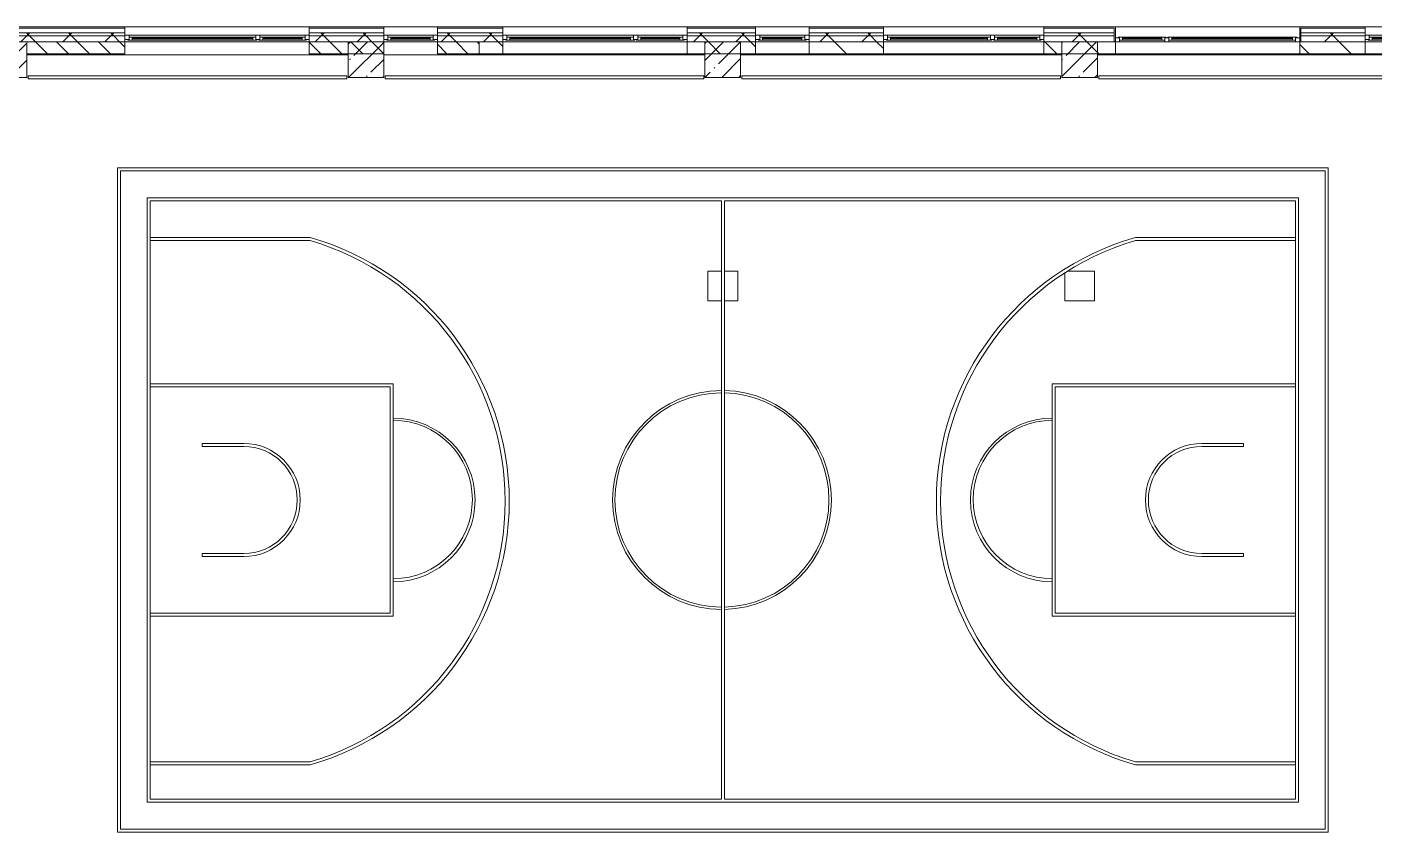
# Model space of a CAD drawing. Header units: millimetres. Extents: x -3456 to 185767, y -8553 to 29000.
# Drawn here: x 101517 to 124167, y 13824 to 27350 of the extents above; entities that cross this region are included whole.
import ezdxf

# ---------------------------------------------------------------- set-up
doc = ezdxf.new("R2010")
doc.units = ezdxf.units.MM
doc.linetypes.add('200_ШТРИХ__ш1_п0_6_', pattern=[800, 500, -300])
for name, color, linetype, lineweight in [('A-DETL-MBND-1', 7, '200_ШТРИХ__ш1_п0_6_', 9), ('A-GLAZ-2', 7, 'Continuous', 5), ('A-WALL', 7, 'Continuous', 9), ('A-WALL-3', 7, 'Continuous', 5), ('I-WALL-3', 7, 'Continuous', 5), ('S-COLS-2', 7, 'Continuous', 5)]:
    doc.layers.add(name, color=color, linetype=linetype, lineweight=lineweight)
doc.layers.add('A-FLOR-2', color=7, linetype='Continuous', lineweight=5, true_color=0xaaaaaa)
pattern_1 = [(45, (58756.86, 0), (-285.1231, 285.1231), []), (45, (59042, 0), (-285.1231, 285.1231), [504.031, -100.806, 16.764, -84.042])]
pattern_2 = [(45, (58756.86, 0), (-353.5534, 353.5534), []), (135, (58756.86, 0), (-353.5534, -353.5534), [])]

# ---------------------------------------------------------------- blocks, each defined once
blk = doc.blocks.new('BSC_Колонна _Прямоугольная - 600х600-V101-2_6_1_птичка')
at = {"layer": 'S-COLS-2'}
h = blk.add_hatch(dxfattribs=at)
h.set_pattern_fill('FP_136', color=256, style=0, pattern_type=2)
h.set_pattern_definition([(45, (-42460, -26800), (-285.123, 285.123), []), (45, (-42174.88, -26800), (-285.123, 285.123), [504.031, -100.806, 16.764, -84.042])])
h.paths.add_polyline_path([(-300, -300), (300, -300), (300, 300), (-300, 300)])
for p, q in [((300, 300), (-300, 300)), ((-300, 300), (-300, -300)), ((300, -300), (300, 300)), ((-300, -300), (300, -300))]:
    blk.add_line(p, q, dxfattribs=at)
blk = doc.blocks.new('120_Окно_СКБ_2Ст - 120_Окно_СКБ_2Ст 2700х2500 _мал створка справа_ 2-23206922-2_6_1_птичка')
at = {"layer": 'A-GLAZ-2'}
for p, q in [((-1350, -75), (-1350, -5)), ((-1350, -5), (-1280, -5)), ((1350, -5), (-1350, -5)), ((-1280, -75), (-1350, -75)), ((-1350, -75), (-1300, -75)), ((-1280, -75), (-1300, -75)), ((-1300, -75), (-1300, -85)), ((-1300, -85), (470, -85)), ((470, -85), (-1300, -85)), ((-1280, -5), (-1280, -75)), ((450, -35), (-1280, -35)), ((-1280, -35), (-1280, -75)), ((-1230, -85), (-1230, -35)), ((-1230, -55), (400, -55)), ((400, -65), (-1230, -65)), ((400, -85), (400, -35)), ((450, -75), (450, -5)), ((450, -5), (520, -5)), ((450, -75), (450, -35)), ((520, -75), (450, -75)), ((470, -75), (450, -75)), ((470, -75), (500, -75)), ((470, -85), (470, -75)), ((520, -75), (500, -75)), ((500, -75), (500, -85)), ((500, -85), (1300, -85)), ((1300, -85), (500, -85)), ((520, -5), (520, -75)), ((1280, -35), (520, -35)), ((520, -35), (520, -75)), ((570, -85), (570, -35)), ((570, -55), (1230, -55)), ((1230, -65), (570, -65)), ((1230, -85), (1230, -35)), ((1280, -75), (1280, -5)), ((1280, -5), (1350, -5)), ((1280, -75), (1280, -35)), ((1350, -75), (1280, -75)), ((1300, -75), (1280, -75)), ((1300, -75), (1350, -75)), ((1300, -85), (1300, -75)), ((1350, -5), (1350, -75))]:
    blk.add_line(p, q, dxfattribs=at)
blk = doc.blocks.new('120_Окно_СКБ_2Ст - 120_Окно_СКБ_2Ст 3100х2500 _мал_створка слева_ 2-19089248-2_6_1_птичка')
at = {"layer": 'A-GLAZ-2'}
for p, q in [((-1550, -75), (-1550, -5)), ((-1550, -5), (-1480, -5)), ((1550, -5), (-1550, -5)), ((-1480, -75), (-1550, -75)), ((-1550, -75), (-1500, -75)), ((-1480, -75), (-1500, -75)), ((-1500, -75), (-1500, -85)), ((-1500, -85), (670, -85)), ((670, -85), (-1500, -85)), ((-1480, -5), (-1480, -75)), ((650, -35), (-1480, -35)), ((-1480, -35), (-1480, -75)), ((-1430, -85), (-1430, -35)), ((-1430, -55), (600, -55)), ((600, -65), (-1430, -65)), ((600, -85), (600, -35)), ((650, -75), (650, -5)), ((650, -5), (720, -5)), ((650, -75), (650, -35)), ((720, -75), (650, -75)), ((670, -75), (650, -75)), ((670, -75), (700, -75)), ((670, -85), (670, -75)), ((720, -75), (700, -75)), ((700, -75), (700, -85)), ((700, -85), (1500, -85)), ((1500, -85), (700, -85)), ((720, -5), (720, -75)), ((1480, -35), (720, -35)), ((720, -35), (720, -75)), ((770, -85), (770, -35)), ((770, -55), (1430, -55)), ((1430, -65), (770, -65)), ((1430, -85), (1430, -35)), ((1480, -75), (1480, -5)), ((1480, -5), (1550, -5)), ((1480, -75), (1480, -35)), ((1550, -75), (1480, -75)), ((1500, -75), (1480, -75)), ((1500, -75), (1550, -75)), ((1500, -85), (1500, -75)), ((1550, -5), (1550, -75))]:
    blk.add_line(p, q, dxfattribs=at)
blk = doc.blocks.new('120_Окно_СКБ_1Ст - 120_Окно_СКБ_1Ст 900х2500_h_-19906774-2_6_1_птичка')
at = {"layer": 'A-GLAZ-2'}
for p, q in [((-450, -75), (-450, -5)), ((-450, -5), (-380, -5)), ((450, -5), (-450, -5)), ((-380, -75), (-450, -75)), ((-450, -75), (-400, -75)), ((-380, -75), (-400, -75)), ((-400, -75), (-400, -85)), ((-400, -85), (400, -85)), ((400, -85), (-400, -85)), ((-380, -5), (-380, -75)), ((380, -35), (-380, -35)), ((-380, -35), (-380, -75)), ((-330, -85), (-330, -35)), ((-330, -55), (330, -55)), ((330, -65), (-330, -65)), ((330, -85), (330, -35)), ((380, -75), (380, -5)), ((380, -5), (450, -5)), ((380, -75), (380, -35)), ((450, -75), (380, -75)), ((400, -75), (380, -75)), ((400, -75), (450, -75)), ((400, -85), (400, -75)), ((450, -5), (450, -75))]:
    blk.add_line(p, q, dxfattribs=at)
blk = doc.blocks.new('120_Окно_СКБ_2Ст - 120_Окно_СКБ_2Ст 3100х2500 _мал_створка слева_-22274797-2_6_1_птичка')
at = {"layer": 'A-GLAZ-2'}
for p, q in [((-1550, 45), (-1550, 115)), ((-1550, 115), (-1480, 115)), ((1550, 115), (-1550, 115)), ((-1480, 45), (-1550, 45)), ((-1550, 45), (-1500, 45)), ((-1480, 45), (-1500, 45)), ((-1500, 45), (-1500, 35)), ((-1500, 35), (670, 35)), ((670, 35), (-1500, 35)), ((-1480, 115), (-1480, 45)), ((650, 85), (-1480, 85)), ((-1480, 85), (-1480, 45)), ((-1430, 35), (-1430, 85)), ((-1430, 65), (600, 65)), ((600, 55), (-1430, 55)), ((600, 35), (600, 85)), ((650, 45), (650, 115)), ((650, 115), (720, 115)), ((650, 45), (650, 85)), ((720, 45), (650, 45)), ((670, 45), (650, 45)), ((670, 45), (700, 45)), ((670, 35), (670, 45)), ((720, 45), (700, 45)), ((700, 45), (700, 35)), ((700, 35), (1500, 35)), ((1500, 35), (700, 35)), ((720, 115), (720, 45)), ((1480, 85), (720, 85)), ((720, 85), (720, 45)), ((770, 35), (770, 85)), ((770, 65), (1430, 65)), ((1430, 55), (770, 55)), ((1430, 35), (1430, 85)), ((1480, 45), (1480, 115)), ((1480, 115), (1550, 115)), ((1480, 45), (1480, 85)), ((1550, 45), (1480, 45)), ((1500, 45), (1480, 45)), ((1500, 45), (1550, 45)), ((1500, 35), (1500, 45)), ((1550, 115), (1550, 45))]:
    blk.add_line(p, q, dxfattribs=at)
blk = doc.blocks.new('BSC_Колонна _Прямоугольная - 500х500-33455413-2_6_1_птичка')
at = {"layer": 'A-DETL-MBND-1'}
for p, q in [((-250, 250), (-23, 250)), ((-250, -250), (-250, 250)), ((27, 250), (250, 250)), ((250, 250), (250, -250)), ((-23, -250), (-250, -250)), ((250, -250), (27, -250))]:
    blk.add_line(p, q, dxfattribs=at)
blk = doc.blocks.new('BSC_Колонна _Прямоугольная - 500х500-V183-2_6_1_птичка')
at = {"layer": 'A-DETL-MBND-1'}
for p, q in [((-198, 250), (250, 250)), ((250, 250), (250, -250)), ((-250, -250), (-250, 216)), ((250, -250), (-250, -250))]:
    blk.add_line(p, q, dxfattribs=at)

msp = doc.modelspace()

# ---------------------------------------------------------------- hatches: boundary and pattern name
at = {"layer": 'A-WALL-3'}
h = msp.add_hatch(dxfattribs=at)
h.set_pattern_fill('FP_120', color=256, style=0, pattern_type=2)
h.set_pattern_definition(pattern_2)
h.paths.add_polyline_path([(150363.5, 27200), (151916.9, 27200), (151916.9, 27250), (139106.9, 27250), (139106.9, 27200), (148508.4, 27200)])
h.paths.add_polyline_path([(135523.4, 27200), (136606.9, 27200), (136606.9, 27250), (135096.9, 27250), (135096.9, 27200)])
h.paths.add_polyline_path([(132740.9, 27200), (132996.9, 27200), (132996.9, 27250), (127616.9, 27250), (127616.9, 27200), (131813.4, 27200)])
h.paths.add_polyline_path([(119512.1, 27200), (119796.9, 27200), (119796.9, 27250), (118616.9, 27250), (118616.9, 27200), (118828.3, 27200)])
h.paths.add_polyline_path([(126712.1, 27200), (126716.9, 27200), (126712.1, 27250), (124916.9, 27250), (124916.9, 27200), (126248.3, 27200)])
h.paths.add_polyline_path([(123712.1, 27200), (124016.9, 27200), (124016.9, 27250), (122936.9, 27250), (122936.9, 27200), (123465.8, 27200)])
h.paths.add_polyline_path([(115582, 27200), (115916.9, 27200), (115916.9, 27250), (114666.7, 27250), (114666.7, 27200), (115118.3, 27200)])
h.paths.add_polyline_path([(113263.3, 27200), (113766.7, 27200), (113766.7, 27250), (112617, 27250), (112617, 27200)])
h.paths.add_polyline_path([(108625.7, 27200), (109517, 27200), (109517, 27250), (108417.1, 27250), (108417.1, 27200)])
h.paths.add_polyline_path([(106770.7, 27200), (107517.1, 27200), (107517.1, 27250), (106263.9, 27250), (106263.9, 27200)])
h.paths.add_polyline_path([(103163.9, 27200), (103163.9, 27250), (100766.9, 27250), (100766.9, 27200), (102133.2, 27200)])
h = msp.add_hatch(dxfattribs=at)
h.set_pattern_fill('FP_120', color=256, style=0, pattern_type=2)
h.set_pattern_definition(pattern_2)
h.paths.add_polyline_path([(150363.5, 27100), (151816.9, 27100), (151816.9, 27200), (139106.9, 27200), (139106.9, 27100), (148508.4, 27100)])
h.paths.add_polyline_path([(131813.4, 27100), (132996.9, 27100), (132996.9, 27200), (127616.9, 27200), (127616.9, 27100), (129958.3, 27100)])
h.paths.add_polyline_path([(125516.9, 27100), (126716.9, 27100), (126712.1, 27200), (124916.9, 27200), (124916.9, 27100), (125320.8, 27100)])
h.paths.add_polyline_path([(135523.4, 27100), (136606.9, 27100), (136606.9, 27200), (135096.9, 27200), (135096.9, 27100), (135506.9, 27100)])
h.paths.add_polyline_path([(113263.3, 27100), (113766.7, 27100), (113766.7, 27200), (112617, 27200), (112617, 27100)])
h.paths.add_polyline_path([(123465.8, 27100), (124016.9, 27100), (124016.9, 27200), (122936.9, 27200), (122936.9, 27100)])
h.paths.add_polyline_path([(115916.9, 27100), (115916.9, 27200), (114666.7, 27200), (114666.7, 27100), (115582, 27100)])
h.paths.add_polyline_path([(118828.3, 27100), (119796.9, 27100), (119796.9, 27200), (118616.9, 27200), (118616.9, 27100)])
h.paths.add_polyline_path([(108625.7, 27100), (109517, 27100), (109517, 27200), (108417.1, 27200), (108417.1, 27100)])
h.paths.add_polyline_path([(106770.7, 27100), (107517.1, 27100), (107517.1, 27200), (106263.9, 27200), (106263.9, 27100)])
h.paths.add_polyline_path([(100816.9, 27100), (103163.9, 27100), (103163.9, 27200), (100816.9, 27200)])
h = msp.add_hatch(dxfattribs=at)
h.set_pattern_fill('FP_130', color=256, style=0, pattern_type=2)
h.set_pattern_definition([(135, (58756.86, 0), (-176.7767, -176.7767), [])])
h.paths.add_polyline_path([(108625.7, 26900), (109121.7, 26900), (109121.7, 27100), (108417.1, 27100), (108417.1, 26900)])
h.paths.add_polyline_path([(103163.9, 26900), (103163.9, 27100), (101516.9, 27100), (101516.9, 26900), (102133.2, 26900)])
h.paths.add_polyline_path([(106263.9, 26900), (107517.1, 26900), (107517.1, 27100), (106263.9, 27100)])
at = {"layer": 'I-WALL-3'}
h = msp.add_hatch(dxfattribs=at)
h.set_pattern_fill('FP_131', color=256, style=0, pattern_type=2)
h.set_pattern_definition([(135, (58756.86, 0), (-353.5534, -353.5534), [])])
h.paths.add_polyline_path([(142956.9, 26900), (142956.9, 27100), (139906.9, 27100), (139906.9, 26900), (142943.4, 26900)])
h.paths.add_polyline_path([(132996.9, 26900), (132996.9, 27100), (132796.9, 27100), (132796.9, 26900)])
h.paths.add_polyline_path([(132296.9, 26900), (132296.9, 27100), (129566.9, 27100), (129566.9, 26900), (131813.4, 26900)])
h.paths.add_polyline_path([(135506.9, 26900), (135506.9, 27100), (135096.9, 27100), (135096.9, 26900)])
h.paths.add_polyline_path([(139233.4, 26900), (139406.9, 26900), (139406.9, 27100), (139106.9, 27100), (139106.9, 26900)])
h.paths.add_polyline_path([(136006.9, 26900), (136606.9, 26900), (136606.9, 27100), (136006.9, 27100)])
h.paths.add_polyline_path([(124016.9, 26900), (124016.9, 27100), (122916.9, 27100), (122916.9, 26900), (123465.8, 26900)])
h.paths.add_polyline_path([(126248.3, 26900), (126716.9, 26900), (126712.1, 27100), (125516.9, 27100), (125516.9, 26900)])
h.paths.add_polyline_path([(119816.9, 26900), (119816.9, 27100), (118616.9, 27100), (118616.9, 26900), (119755.8, 26900)])
h.paths.add_polyline_path([(127616.9, 26900), (129066.9, 26900), (129066.9, 27100), (127616.9, 27100)])
h.paths.add_polyline_path([(115582, 26900), (115916.9, 26900), (115916.9, 27100), (114666.7, 27100), (114666.7, 26900), (115118.3, 26900)])
h.paths.add_polyline_path([(109517, 26900), (109517, 27100), (109121.7, 27100), (109121.7, 26900)])
h.paths.add_polyline_path([(112617, 26900), (113766.7, 26900), (113766.7, 27100), (112617, 27100)])
at = {"layer": 'S-COLS-2'}
h = msp.add_hatch(dxfattribs=at)
h.set_pattern_fill('FP_128', color=256, style=0, pattern_type=2)
h.set_pattern_definition(pattern_1)
h.paths.add_polyline_path([(107516.9, 26500), (107516.9, 27100), (106916.9, 27100), (106916.9, 26500)])
h = msp.add_hatch(dxfattribs=at)
h.set_pattern_fill('FP_128', color=256, style=0, pattern_type=2)
h.set_pattern_definition(pattern_1)
h.paths.add_polyline_path([(113516.9, 26500), (113516.9, 27100), (112916.9, 27100), (112916.9, 26500), (113263.3, 26500)])
h = msp.add_hatch(dxfattribs=at)
h.set_pattern_fill('FP_128', color=256, style=0, pattern_type=2)
h.set_pattern_definition(pattern_1)
h.paths.add_polyline_path([(119516.9, 26500), (119516.9, 27100), (118916.9, 27100), (118916.9, 26500)])

# ---------------------------------------------------------------- linework, layer by layer
at = {"layer": 'A-FLOR-2'}
for p, q in [((101536.9, 26880), (101516.9, 26880)), ((107517.1, 26880), (107517.1, 26500)), ((123396.9, 24981.3), (103040.5, 24981.3)), ((103040.5, 24981.3), (103040.5, 13824.4)), ((103090.5, 13874.4), (103090.5, 24931.3)), ((103090.5, 24931.3), (123346.9, 24931.3)), ((123346.9, 24931.3), (123346.9, 13874.4)), ((123396.9, 13824.4), (123396.9, 24981.3)), ((122896.9, 24481.3), (103540.5, 24481.3)), ((103540.5, 24481.3), (103540.5, 14324.4)), ((122896.9, 14324.4), (122896.9, 24481.3)), ((103590.5, 14374.4), (103590.5, 24431.3)), ((103590.5, 24431.3), (113193.7, 24431.3)), ((113193.7, 24431.3), (113193.7, 14374.4)), ((113243.7, 14374.4), (113243.7, 24431.3)), ((113243.7, 24431.3), (122846.9, 24431.3)), ((122846.9, 24431.3), (122846.9, 14374.4)), ((106276.6, 23812.8), (103586.9, 23812.8)), ((103586.9, 23812.8), (103586.9, 23762.8)), ((122846.9, 23812.8), (120157.2, 23812.8)), ((103586.9, 23762.8), (106276.6, 23762.8)), ((120157.2, 23762.8), (122846.9, 23762.8)), ((107676.6, 21352.8), (103586.9, 21352.8)), ((103586.9, 21352.8), (103586.9, 21302.8)), ((103586.9, 21302.8), (107626.6, 21302.8)), ((107626.6, 21302.8), (107626.6, 17502.8)), ((107676.6, 17452.8), (107676.6, 21352.8)), ((118757.2, 21352.8), (118757.2, 17452.8)), ((122846.9, 21352.8), (118757.2, 21352.8)), ((118807.2, 17502.8), (118807.2, 21302.8)), ((118807.2, 21302.8), (122846.9, 21302.8)), ((104461.9, 20352.8), (104461.9, 20302.8)), ((105161.9, 20352.8), (104461.9, 20352.8)), ((104461.9, 20302.8), (105161.9, 20302.8)), ((121971.9, 20352.8), (121271.9, 20352.8)), ((121271.9, 20302.8), (121971.9, 20302.8)), ((121971.9, 20302.8), (121971.9, 20352.8)), ((105161.9, 18502.8), (104461.9, 18502.8)), ((104461.9, 18502.8), (104461.9, 18452.8)), ((104461.9, 18452.8), (105161.9, 18452.8)), ((121971.9, 18502.8), (121271.9, 18502.8)), ((121271.9, 18452.8), (121971.9, 18452.8)), ((121971.9, 18452.8), (121971.9, 18502.8)), ((107626.6, 17502.8), (103586.9, 17502.8)), ((103586.9, 17502.8), (103586.9, 17452.8)), ((103586.9, 17452.8), (107676.6, 17452.8)), ((118757.2, 17452.8), (122846.9, 17452.8)), ((122846.9, 17502.8), (118807.2, 17502.8)), ((106276.6, 15002.8), (103586.9, 15002.8)), ((103586.9, 15002.8), (103586.9, 14952.8)), ((103586.9, 14952.8), (106276.6, 14952.8)), ((122846.9, 15002.8), (120157.2, 15002.8)), ((120157.2, 14952.8), (122846.9, 14952.8)), ((103540.5, 14324.4), (122896.9, 14324.4)), ((113193.7, 14374.4), (103590.5, 14374.4)), ((122846.9, 14374.4), (113243.7, 14374.4)), ((103040.5, 13824.4), (123396.9, 13824.4)), ((123346.9, 13874.4), (103090.5, 13874.4))]:
    msp.add_line(p, q, dxfattribs=at)
for centre, radius, start, end in [((105021.9, 19382.8), 4604.2, 285.81331, 74.18669), ((121411.8, 19382.8), 4604.2, 105.81331, 254.18669), ((104992.3, 19382.8), 4564.4, 286.34112, 73.65888), ((121441.4, 19382.8), 4564.4, 106.34112, 253.65888), ((113202, 19403.3), 1840, 90.26005, 180), ((113202, 19403.3), 1800, 90.26583, 180), ((113202, 19403.3), 1840, 0, 88.70133), ((113202, 19403.3), 1800, 0, 88.67247), ((107676.6, 19402.8), 1375, 270, 90), ((107676.6, 19411.7), 1330, 270, 90), ((118757.2, 19402.8), 1375, 90, 270), ((118757.2, 19411.7), 1330, 90, 270), ((105161.9, 19402.8), 950, 270, 90), ((105161.9, 19402.8), 900, 270, 90), ((121271.9, 19402.8), 950, 90, 270), ((121271.9, 19402.8), 900, 90, 270), ((113202, 19403.3), 1840, 180, 269.73995), ((113202, 19403.3), 1800, 180, 269.73417), ((113202, 19403.3), 1800, 271.32753, 360), ((113202, 19403.3), 1840, 271.29867, 360)]:
    msp.add_arc(centre, radius, start, end, dxfattribs=at)
at = {"layer": 'A-WALL'}
for p, q in [((103163.9, 27330), (100686.9, 27330)), ((103163.9, 27250), (100766.9, 27250)), ((103163.9, 27200), (100816.9, 27200)), ((107517.1, 27330), (106263.9, 27330)), ((107517.1, 27250), (106263.9, 27250)), ((107517.1, 27200), (106263.9, 27200)), ((109517, 27330), (108417.1, 27330)), ((109517, 27250), (108417.1, 27250)), ((109517, 27200), (108417.1, 27200)), ((113766.7, 27330), (112617, 27330)), ((113766.7, 27250), (112617, 27250)), ((113766.7, 27200), (112617, 27200)), ((115916.9, 27330), (114666.7, 27330)), ((115916.9, 27250), (114666.7, 27250)), ((115916.9, 27200), (114666.7, 27200)), ((119796.9, 27330), (118616.9, 27330)), ((119796.9, 27250), (118616.9, 27250)), ((119796.9, 27200), (118616.9, 27200)), ((119796.9, 27100), (119796.9, 27330)), ((122936.9, 27330), (122936.9, 27100)), ((124016.9, 27330), (122936.9, 27330)), ((124016.9, 27250), (122936.9, 27250)), ((124016.9, 27200), (122936.9, 27200)), ((103163.9, 27100), (101516.9, 27100)), ((101516.9, 27100), (103163.9, 27100)), ((107517.1, 27100), (106263.9, 27100)), ((106263.9, 27100), (107517.1, 27100)), ((109121.7, 27100), (108417.1, 27100)), ((108417.1, 27100), (109517, 27100)), ((109121.7, 26900), (109121.7, 27100)), ((113766.7, 27100), (112617, 27100)), ((115916.9, 27100), (114666.7, 27100)), ((119816.9, 27100), (118616.9, 27100)), ((124016.9, 27100), (122916.9, 27100))]:
    msp.add_line(p, q, dxfattribs=at)
at = {"layer": 'A-WALL-3'}
for p, q in [((100666.9, 27350), (113766.7, 27350)), ((103163.9, 27100), (103163.9, 27350)), ((106263.9, 27350), (106263.9, 27100)), ((107517.1, 27100), (107517.1, 27350)), ((108417.1, 27350), (108417.1, 27100)), ((109517, 27100), (109517, 27350)), ((112617, 27350), (112617, 27100)), ((113766.7, 27100), (113766.7, 27350)), ((152066.9, 27350), (113766.7, 27350)), ((114666.7, 27350), (114666.7, 27100)), ((115916.9, 27100), (115916.9, 27350)), ((118616.9, 27350), (118616.9, 27100)), ((119816.9, 27100), (119816.9, 27350)), ((122916.9, 27350), (122916.9, 27100)), ((124016.9, 27100), (124016.9, 27350)), ((103163.9, 26900), (103163.9, 27100)), ((106263.9, 27100), (103163.9, 27100)), ((106263.9, 27100), (106263.9, 26900)), ((107517.1, 26900), (107517.1, 27100)), ((108417.1, 27100), (107517.1, 27100)), ((108417.1, 27100), (108417.1, 26900)), ((101516.9, 26900), (103163.9, 26900)), ((106263.9, 26900), (107517.1, 26900)), ((108417.1, 26900), (109121.7, 26900))]:
    msp.add_line(p, q, dxfattribs=at)
at = {"layer": 'I-WALL-3'}
for p, q in [((103163.9, 27100), (106263.9, 27100)), ((107517.1, 27100), (108417.1, 27100)), ((109517, 26900), (109517, 27100)), ((109517, 27100), (112617, 27100)), ((112617, 27100), (112617, 26900)), ((113766.7, 26900), (113766.7, 27100)), ((113766.7, 27100), (114666.7, 27100)), ((114666.7, 27100), (114666.7, 26900)), ((115916.9, 26900), (115916.9, 27100)), ((115916.9, 27100), (118616.9, 27100)), ((118616.9, 27100), (118616.9, 26900)), ((119816.9, 26900), (119816.9, 27100)), ((119816.9, 27100), (122916.9, 27100)), ((122916.9, 27100), (122916.9, 26900)), ((124016.9, 26900), (124016.9, 27100)), ((124016.9, 27100), (124896.9, 27100)), ((101536.9, 26900), (101536.9, 26880)), ((106916.9, 26880), (101536.9, 26880)), ((112916.9, 26880), (107516.9, 26880)), ((109121.7, 26900), (124916.9, 26900)), ((118916.9, 26880), (113516.9, 26880)), ((124896.9, 26880), (119516.9, 26880)), ((101537.9, 26530), (106896.9, 26530)), ((101537.9, 26530), (101537.9, 26480)), ((106896.9, 26480), (106896.9, 26530)), ((107538.1, 26529), (112895.9, 26529)), ((107538.1, 26529), (107538.1, 26479)), ((112895.9, 26479), (112895.9, 26529)), ((113536.9, 26529), (118896.9, 26529)), ((113536.9, 26529), (113536.9, 26479)), ((118896.9, 26479), (118896.9, 26529)), ((119537.9, 26529), (124916.9, 26529)), ((119537.9, 26529), (119537.9, 26479)), ((106896.9, 26480), (101537.9, 26480)), ((112895.9, 26479), (107538.1, 26479)), ((118896.9, 26479), (113536.9, 26479)), ((124917.4, 26479), (119537.9, 26479))]:
    msp.add_line(p, q, dxfattribs=at)
at = {"layer": 'S-COLS-2'}
for p, q in [((107516.9, 27100), (106916.9, 27100)), ((106916.9, 27100), (106916.9, 26500)), ((107516.9, 26500), (107516.9, 27100)), ((113516.9, 27100), (112916.9, 27100)), ((112916.9, 27100), (112916.9, 26500)), ((113516.9, 26500), (113516.9, 27100)), ((119516.9, 27100), (118916.9, 27100)), ((118916.9, 27100), (118916.9, 26500)), ((119516.9, 26500), (119516.9, 27100)), ((106916.9, 26500), (107516.9, 26500)), ((112916.9, 26500), (113516.9, 26500)), ((118916.9, 26500), (119516.9, 26500))]:
    msp.add_line(p, q, dxfattribs=at)

# ---------------------------------------------------------------- block references
at = {"layer": 'A-DETL-MBND-1'}
for name, p in [('BSC_Колонна _Прямоугольная - 500х500-33455413-2_6_1_птичка', (113216.9, 23000)), ('BSC_Колонна _Прямоугольная - 500х500-V183-2_6_1_птичка', (119216.9, 23000))]:
    msp.add_blockref(name, p, dxfattribs=at)
at = {"layer": 'A-GLAZ-2'}
for name, p in [('120_Окно_СКБ_2Ст - 120_Окно_СКБ_2Ст 3100х2500 _мал_створка слева_ 2-19089248-2_6_1_птичка', (104713.9, 27215)), ('120_Окно_СКБ_1Ст - 120_Окно_СКБ_1Ст 900х2500_h_-19906774-2_6_1_птичка', (107967.1, 27215)), ('120_Окно_СКБ_2Ст - 120_Окно_СКБ_2Ст 3100х2500 _мал_створка слева_ 2-19089248-2_6_1_птичка', (111067, 27215)), ('120_Окно_СКБ_1Ст - 120_Окно_СКБ_1Ст 900х2500_h_-19906774-2_6_1_птичка', (114216.7, 27215)), ('120_Окно_СКБ_2Ст - 120_Окно_СКБ_2Ст 2700х2500 _мал створка справа_ 2-23206922-2_6_1_птичка', (117266.9, 27215)), ('120_Окно_СКБ_1Ст - 120_Окно_СКБ_1Ст 900х2500_h_-19906774-2_6_1_птичка', (124466.9, 27215))]:
    msp.add_blockref(name, p, dxfattribs=at)
at = {"layer": 'A-GLAZ-2', "rotation": 180}
msp.add_blockref('120_Окно_СКБ_2Ст - 120_Окно_СКБ_2Ст 3100х2500 _мал_створка слева_-22274797-2_6_1_птичка', (121366.9, 27215), dxfattribs=at)
at = {"layer": 'S-COLS-2'}
msp.add_blockref('BSC_Колонна _Прямоугольная - 600х600-V101-2_6_1_птичка', (101216.9, 26800), dxfattribs=at)

doc.saveas('drawing.dxf')
